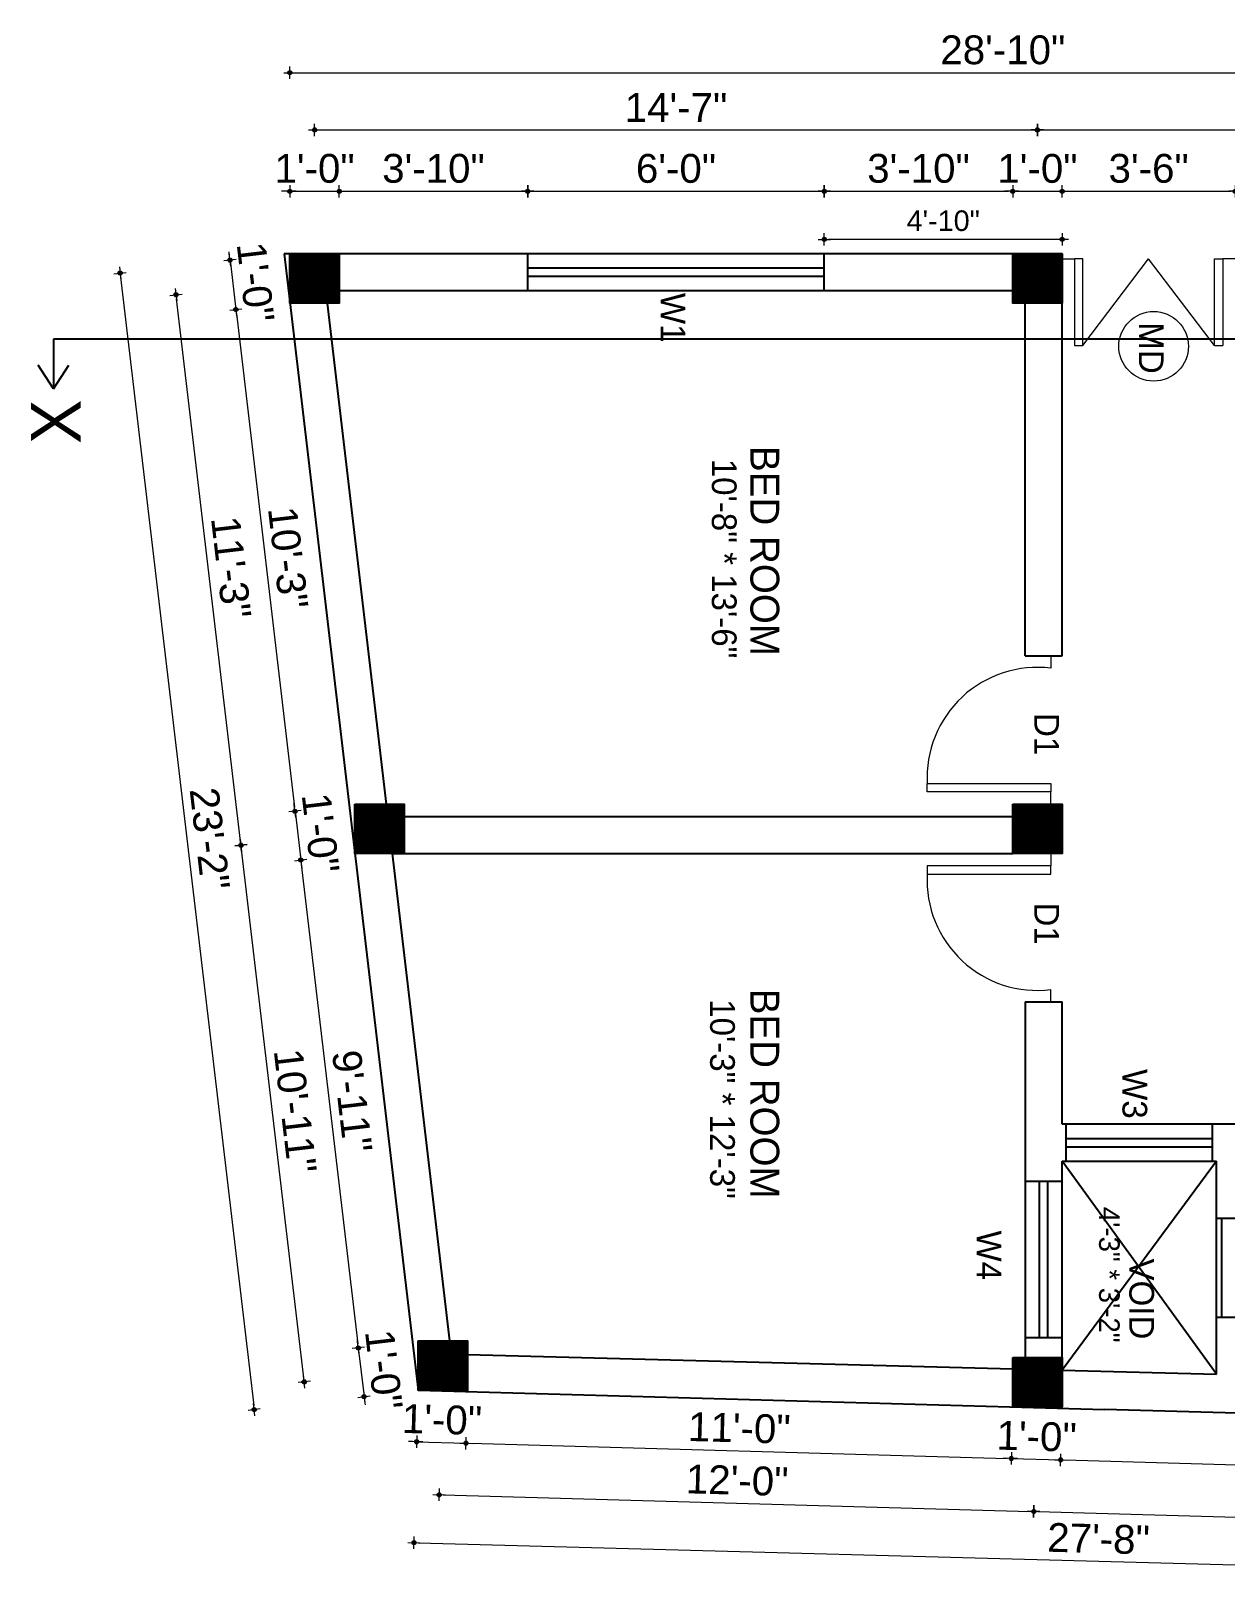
# Model space of a CAD drawing. Header units: inches. Extents: x 10143 to 33197, y -150 to 3760.
# Drawn here: x 26595.1 to 26885.2, y 1429.1 to 1806.5 of the extents above; entities that cross this region are included whole.
import ezdxf
from ezdxf.enums import TextEntityAlignment as Align

# ---------------------------------------------------------------- set-up
doc = ezdxf.new("R2010")
doc.units = ezdxf.units.IN
doc.header["$LTSCALE"] = 0.5
doc.header["$MEASUREMENT"] = 0
doc.header["$PDMODE"] = 66
for name, color, linetype, lineweight in [('0.13', 2, 'Continuous', 13), ('DW TEXT', 92, 'Continuous', 15), ('ELEVATION', 85, 'Continuous', 9), ('hatch', 9, 'Continuous', 0), ('Toilet', 7, 'Continuous', 25)]:
    doc.layers.add(name, color=color, linetype=linetype, lineweight=lineweight)
doc.styles.add('CEN', font='GOTHIC.TTF')
doc.styles.get("Standard").update_dxf_attribs({"font": 'arial.ttf'})
doc.dimstyles.new('S8', dxfattribs={"dimtxt": 5, "dimasz": 1, "dimexe": 6, "dimexo": 18, "dimgap": 1.9375, "dimtad": 1, "dimdec": 0, "dimzin": 3, "dimdsep": 46, "dimlunit": 4, "dimtxsty": 'Standard', "dimblk": 'dot 2', "dimcen": 12, "dimse1": 1, "dimse2": 1, "dimclrd": 1, "dimclre": 1, "dimclrt": 256, "dimadec": 0, "dimazin": 0, "dimtfac": 0.75, "dimtdec": 0, "dimtix": 1, "dimtmove": 1, "dimatfit": 3, "dimldrblk": 'DOT', "dimfxl": 1, "dimtolj": 1, "dimtzin": 0, "dimlwd": 9, "dimlwe": 9, "dimarcsym": 0})

# ---------------------------------------------------------------- blocks, each defined once
blk = doc.blocks.new('dot1')
at = {"layer": 'hatch'}
h = blk.add_hatch(color=256, dxfattribs=at)
edge = h.paths.add_edge_path()
edge.add_arc((0, 0), 1, 0, 360)
for p, q in [((3, 0), (-3, 0)), ((0, 3), (0, -3))]:
    blk.add_line(p, q, dxfattribs=at)
blk.add_circle((0, 0), 1, dxfattribs=at)
blk = doc.blocks.new('dot 2')
at = {"layer": 'hatch', "xscale": 0.5, "yscale": 0.5, "zscale": 0.5}
blk.add_blockref('dot1', (0, 0), dxfattribs=at)
blk = doc.blocks.new('*D1934')
at = {"layer": 'Defpoints', "color": 0, "transparency": 16777216}
for p in [(26669.94, 1767.63), (26657.94, 1752.47), (26669.94, 1752.47)]:
    blk.add_point(p, dxfattribs=at)
at = {"layer": 'Toilet', "color": 1, "lineweight": 9, "transparency": 16777216}
for p, q in [((26656.94, 1767.63), (26655.94, 1767.63)), ((26657.94, 1767.63), (26669.94, 1767.63)), ((26670.94, 1767.63), (26671.94, 1767.63))]:
    blk.add_line(p, q, dxfattribs=at)
blk.add_blockref('dot 2', (26657.94, 1767.63), dxfattribs=at)
at = {"layer": 'Toilet', "color": 1, "lineweight": 9, "transparency": 16777216, "rotation": 180}
blk.add_blockref('dot 2', (26669.94, 1767.63), dxfattribs=at)
at = {"layer": 'Toilet', "transparency": 16777216, "insert": (26663.94, 1773.14), "char_height": 7, "attachment_point": 5}
blk.add_mtext('\\A1;1\'-0"', dxfattribs=at)
blk = doc.blocks.new('_Dot')
at = {"color": 0, "linetype": 'ByBlock', "lineweight": -2}
blk.add_line((-0.5, 0), (-1, 0), dxfattribs=at)
at = {"color": 0, "linetype": 'ByBlock', "const_width": 0.5}
blk.add_lwpolyline([(-0.25, 0, 1), (0.25, 0, 1)], format="xyb", close=True, dxfattribs=at)
blk = doc.blocks.new('*D1935')
at = {"layer": 'Defpoints', "color": 0, "transparency": 16777216}
for p in [(26715.69, 1767.63), (26669.94, 1752.47), (26715.69, 1752.47)]:
    blk.add_point(p, dxfattribs=at)
at = {"layer": 'Toilet', "color": 1, "lineweight": 9, "transparency": 16777216}
blk.add_line((26670.94, 1767.63), (26714.69, 1767.63), dxfattribs=at)
at = {"layer": 'Toilet', "color": 1, "lineweight": 9, "transparency": 16777216, "rotation": 180}
blk.add_blockref('dot 2', (26669.94, 1767.63), dxfattribs=at)
at = {"layer": 'Toilet', "color": 1, "lineweight": 9, "transparency": 16777216}
blk.add_blockref('dot 2', (26715.69, 1767.63), dxfattribs=at)
at = {"layer": 'Toilet', "transparency": 16777216, "insert": (26692.81, 1773.15), "char_height": 7, "attachment_point": 5}
blk.add_mtext('\\A1;3\'-10"', dxfattribs=at)
blk = doc.blocks.new('*D1936')
at = {"layer": 'Defpoints', "color": 0, "transparency": 16777216}
for p in [(26787.69, 1767.63), (26715.69, 1752.47), (26787.69, 1752.47)]:
    blk.add_point(p, dxfattribs=at)
at = {"layer": 'Toilet', "color": 1, "lineweight": 9, "transparency": 16777216}
blk.add_line((26716.69, 1767.63), (26786.69, 1767.63), dxfattribs=at)
at = {"layer": 'Toilet', "color": 1, "lineweight": 9, "transparency": 16777216, "rotation": 180}
blk.add_blockref('dot 2', (26715.69, 1767.63), dxfattribs=at)
at = {"layer": 'Toilet', "color": 1, "lineweight": 9, "transparency": 16777216}
blk.add_blockref('dot 2', (26787.69, 1767.63), dxfattribs=at)
at = {"layer": 'Toilet', "transparency": 16777216, "insert": (26751.69, 1773.14), "char_height": 7, "attachment_point": 5}
blk.add_mtext('\\A1;6\'-0"', dxfattribs=at)
blk = doc.blocks.new('*D1937')
at = {"layer": 'Defpoints', "color": 0, "transparency": 16777216}
for p in [(26833.43, 1767.63), (26787.69, 1752.47), (26833.43, 1752.47)]:
    blk.add_point(p, dxfattribs=at)
at = {"layer": 'Toilet', "color": 1, "lineweight": 9, "transparency": 16777216}
blk.add_line((26788.69, 1767.63), (26832.43, 1767.63), dxfattribs=at)
at = {"layer": 'Toilet', "color": 1, "lineweight": 9, "transparency": 16777216, "rotation": 180}
blk.add_blockref('dot 2', (26787.69, 1767.63), dxfattribs=at)
at = {"layer": 'Toilet', "color": 1, "lineweight": 9, "transparency": 16777216}
blk.add_blockref('dot 2', (26833.43, 1767.63), dxfattribs=at)
at = {"layer": 'Toilet', "transparency": 16777216, "insert": (26810.56, 1773.15), "char_height": 7, "attachment_point": 5}
blk.add_mtext('\\A1;3\'-10"', dxfattribs=at)
blk = doc.blocks.new('*D1938')
at = {"layer": 'Defpoints', "color": 0, "transparency": 16777216}
for p in [(26845.43, 1767.63), (26833.43, 1752.47), (26845.43, 1752.47)]:
    blk.add_point(p, dxfattribs=at)
at = {"layer": 'Toilet', "color": 1, "lineweight": 9, "transparency": 16777216}
for p, q in [((26832.43, 1767.63), (26831.43, 1767.63)), ((26833.43, 1767.63), (26845.43, 1767.63)), ((26846.43, 1767.63), (26847.43, 1767.63))]:
    blk.add_line(p, q, dxfattribs=at)
blk.add_blockref('dot 2', (26833.43, 1767.63), dxfattribs=at)
at = {"layer": 'Toilet', "color": 1, "lineweight": 9, "transparency": 16777216, "rotation": 180}
blk.add_blockref('dot 2', (26845.43, 1767.63), dxfattribs=at)
at = {"layer": 'Toilet', "transparency": 16777216, "insert": (26839.43, 1773.14), "char_height": 7, "attachment_point": 5}
blk.add_mtext('\\A1;1\'-0"', dxfattribs=at)
blk = doc.blocks.new('*D1939')
at = {"layer": 'Defpoints', "color": 0, "transparency": 16777216}
for p in [(26887.43, 1767.63), (26845.43, 1752.47), (26887.43, 1752.47)]:
    blk.add_point(p, dxfattribs=at)
at = {"layer": 'Toilet', "color": 1, "lineweight": 9, "transparency": 16777216}
blk.add_line((26846.43, 1767.63), (26886.43, 1767.63), dxfattribs=at)
at = {"layer": 'Toilet', "color": 1, "lineweight": 9, "transparency": 16777216, "rotation": 180}
blk.add_blockref('dot 2', (26845.43, 1767.63), dxfattribs=at)
at = {"layer": 'Toilet', "color": 1, "lineweight": 9, "transparency": 16777216}
blk.add_blockref('dot 2', (26887.43, 1767.63), dxfattribs=at)
at = {"layer": 'Toilet', "transparency": 16777216, "insert": (26866.43, 1773.15), "char_height": 7, "attachment_point": 5}
blk.add_mtext('\\A1;3\'-6"', dxfattribs=at)
blk = doc.blocks.new('*D1943')
at = {"layer": 'Defpoints', "color": 0, "transparency": 16777216}
for p in [(26998.12, 1782.53), (26839.43, 1746.47), (26998.12, 1746.47)]:
    blk.add_point(p, dxfattribs=at)
at = {"layer": 'Toilet', "color": 1, "lineweight": 9, "transparency": 16777216}
blk.add_line((26840.43, 1782.53), (26997.12, 1782.53), dxfattribs=at)
at = {"layer": 'Toilet', "color": 1, "lineweight": 9, "transparency": 16777216, "rotation": 180}
blk.add_blockref('dot 2', (26839.43, 1782.53), dxfattribs=at)
at = {"layer": 'Toilet', "color": 1, "lineweight": 9, "transparency": 16777216}
blk.add_blockref('dot 2', (26998.12, 1782.53), dxfattribs=at)
at = {"layer": 'Toilet', "transparency": 16777216, "insert": (26918.77, 1788.04), "char_height": 7, "attachment_point": 5}
blk.add_mtext('\\A1;13\'-3"', dxfattribs=at)
blk = doc.blocks.new('*D1944')
at = {"layer": 'Defpoints', "color": 0, "transparency": 16777216}
for p in [(27004.12, 1796.41), (26657.94, 1752.47), (27004.12, 1752.47)]:
    blk.add_point(p, dxfattribs=at)
at = {"layer": 'Toilet', "color": 1, "lineweight": 9, "transparency": 16777216}
blk.add_line((26658.94, 1796.41), (27003.12, 1796.41), dxfattribs=at)
at = {"layer": 'Toilet', "color": 1, "lineweight": 9, "transparency": 16777216, "rotation": 180}
blk.add_blockref('dot 2', (26657.94, 1796.41), dxfattribs=at)
at = {"layer": 'Toilet', "color": 1, "lineweight": 9, "transparency": 16777216}
blk.add_blockref('dot 2', (27004.12, 1796.41), dxfattribs=at)
at = {"layer": 'Toilet', "transparency": 16777216, "insert": (26831.03, 1801.92), "char_height": 7, "attachment_point": 5}
blk.add_mtext('\\A1;28\'-10"', dxfattribs=at)
blk = doc.blocks.new('*D1945')
at = {"layer": 'Defpoints', "color": 0, "transparency": 16777216}
for p in [(26656.53, 1752.47), (26657.94, 1740.47), (26644.83, 1738.92)]:
    blk.add_point(p, dxfattribs=at)
at = {"layer": 'Toilet', "color": 1, "lineweight": 9, "transparency": 16777216}
for p, q in [((26643.3, 1751.91), (26643.18, 1752.91)), ((26643.41, 1750.92), (26644.83, 1738.92)), ((26644.95, 1737.93), (26645.06, 1736.93))]:
    blk.add_line(p, q, dxfattribs=at)
for p, rotation in [((26643.41, 1750.92), 276.7273510482261), ((26644.83, 1738.92), 96.72735104822605)]:
    blk.add_blockref('dot 2', p, dxfattribs=dict(at, rotation=rotation))
at = {"layer": 'Toilet', "transparency": 16777216, "insert": (26649.59, 1745.57), "char_height": 7, "attachment_point": 5, "rotation": 276.7274}
blk.add_mtext('\\A1;1\'-0"', dxfattribs=at)
blk = doc.blocks.new('*D1946')
at = {"layer": 'Defpoints', "color": 0, "transparency": 16777216}
for p in [(26657.94, 1740.47), (26659.19, 1617.13), (26673.7, 1618.84)]:
    blk.add_point(p, dxfattribs=at)
at = {"layer": 'Toilet', "color": 1, "lineweight": 9, "transparency": 16777216}
blk.add_line((26644.95, 1737.93), (26659.08, 1618.13), dxfattribs=at)
for p, rotation in [((26644.83, 1738.92), 96.7273510482646), ((26659.19, 1617.13), 276.7273510482646)]:
    blk.add_blockref('dot 2', p, dxfattribs=dict(at, rotation=rotation))
at = {"layer": 'Toilet', "transparency": 16777216, "insert": (26657.49, 1678.67), "char_height": 7, "attachment_point": 5, "rotation": 276.7274}
blk.add_mtext('\\A1;10\'-3"', dxfattribs=at)
blk = doc.blocks.new('*D1947')
at = {"layer": 'Defpoints', "color": 0, "transparency": 16777216}
for p in [(26673.7, 1618.84), (26660.59, 1605.3), (26673.7, 1606.84)]:
    blk.add_point(p, dxfattribs=at)
at = {"layer": 'Toilet', "color": 1, "lineweight": 9, "transparency": 16777216}
for p, q in [((26659.08, 1618.13), (26658.96, 1619.12)), ((26659.19, 1617.13), (26660.59, 1605.3)), ((26660.71, 1604.3), (26660.82, 1603.31))]:
    blk.add_line(p, q, dxfattribs=at)
for p, rotation in [((26659.19, 1617.13), 276.7273510482646), ((26660.59, 1605.3), 96.7273510482646)]:
    blk.add_blockref('dot 2', p, dxfattribs=dict(at, rotation=rotation))
at = {"layer": 'Toilet', "transparency": 16777216, "insert": (26665.37, 1611.86), "char_height": 7, "attachment_point": 5, "rotation": 276.7274}
blk.add_mtext('\\A1;1\'-0"', dxfattribs=at)
blk = doc.blocks.new('*D1948')
at = {"layer": 'Defpoints', "color": 0, "transparency": 16777216}
for p in [(26673.7, 1606.84), (26689.07, 1488.57), (26674.56, 1486.85)]:
    blk.add_point(p, dxfattribs=at)
at = {"layer": 'Toilet', "color": 1, "lineweight": 9, "transparency": 16777216}
blk.add_line((26660.71, 1604.3), (26674.44, 1487.85), dxfattribs=at)
for p, rotation in [((26660.59, 1605.3), 96.7273510482646), ((26674.56, 1486.85), 276.7273510482646)]:
    blk.add_blockref('dot 2', p, dxfattribs=dict(at, rotation=rotation))
at = {"layer": 'Toilet', "transparency": 16777216, "insert": (26673.05, 1546.72), "char_height": 7, "attachment_point": 5, "rotation": 276.7274}
blk.add_mtext('\\A1;9\'-11"', dxfattribs=at)
blk = doc.blocks.new('*D1949')
at = {"layer": 'Defpoints', "color": 0, "transparency": 16777216}
for p in [(26689.07, 1488.57), (26689.07, 1476.57), (26675.96, 1475.02)]:
    blk.add_point(p, dxfattribs=at)
at = {"layer": 'Toilet', "color": 1, "lineweight": 9, "transparency": 16777216}
for p, q in [((26674.44, 1487.85), (26674.33, 1488.84)), ((26674.56, 1486.85), (26675.96, 1475.02)), ((26676.07, 1474.03), (26676.19, 1473.03))]:
    blk.add_line(p, q, dxfattribs=at)
for p, rotation in [((26674.56, 1486.85), 276.7273510482646), ((26675.96, 1475.02), 96.7273510482646)]:
    blk.add_blockref('dot 2', p, dxfattribs=dict(at, rotation=rotation))
at = {"layer": 'Toilet', "transparency": 16777216, "insert": (26680.73, 1481.58), "char_height": 7, "attachment_point": 5, "rotation": 276.7274}
blk.add_mtext('\\A1;1\'-0"', dxfattribs=at)
blk = doc.blocks.new('*D1950')
at = {"layer": 'Defpoints', "color": 0, "transparency": 16777216}
for p in [(26679.7, 1612.84), (26646.06, 1608.88), (26695.07, 1482.57)]:
    blk.add_point(p, dxfattribs=at)
at = {"layer": 'Toilet', "color": 1, "lineweight": 9, "transparency": 16777216}
blk.add_line((26661.31, 1479.59), (26646.18, 1607.88), dxfattribs=at)
for p, rotation in [((26646.06, 1608.88), 96.72735104822516), ((26661.43, 1478.6), 276.7273510482252)]:
    blk.add_blockref('dot 2', p, dxfattribs=dict(at, rotation=rotation))
at = {"layer": 'Toilet', "transparency": 16777216, "insert": (26659.22, 1544.38), "char_height": 7, "attachment_point": 5, "rotation": 276.7274}
blk.add_mtext('\\A1;10\'-11"', dxfattribs=at)
blk = doc.blocks.new('*D1951')
at = {"layer": 'Defpoints', "color": 0, "transparency": 16777216}
for p in [(26663.94, 1746.47), (26630.3, 1742.5), (26679.7, 1612.84)]:
    blk.add_point(p, dxfattribs=at)
at = {"layer": 'Toilet', "color": 1, "lineweight": 9, "transparency": 16777216}
blk.add_line((26645.94, 1609.87), (26630.42, 1741.51), dxfattribs=at)
for p, rotation in [((26630.3, 1742.5), 96.72735104826455), ((26646.06, 1608.88), 276.7273510482646)]:
    blk.add_blockref('dot 2', p, dxfattribs=dict(at, rotation=rotation))
at = {"layer": 'Toilet', "transparency": 16777216, "insert": (26643.66, 1676.33), "char_height": 7, "attachment_point": 5, "rotation": 276.7274}
blk.add_mtext('\\A1;11\'-3"', dxfattribs=at)
blk = doc.blocks.new('*D1952')
at = {"layer": 'Defpoints', "color": 0, "transparency": 16777216}
for p in [(26656.53, 1752.47), (26689.07, 1476.57), (26649.27, 1471.87)]:
    blk.add_point(p, dxfattribs=at)
at = {"layer": 'Toilet', "color": 1, "lineweight": 9, "transparency": 16777216}
blk.add_line((26616.85, 1746.78), (26649.16, 1472.87), dxfattribs=at)
for p, rotation in [((26616.73, 1747.77), 96.7273510482254), ((26649.27, 1471.87), 276.7273510482254)]:
    blk.add_blockref('dot 2', p, dxfattribs=dict(at, rotation=rotation))
at = {"layer": 'Toilet', "transparency": 16777216, "insert": (26638.48, 1610.47), "char_height": 7, "attachment_point": 5, "rotation": 276.7274}
blk.add_mtext('\\A1;23\'-2"', dxfattribs=at)
blk = doc.blocks.new('*D1953')
at = {"layer": 'Defpoints', "color": 0, "transparency": 16777216}
for p in [(26695.07, 1482.57), (26839.43, 1478.52), (26838.55, 1447.14)]:
    blk.add_point(p, dxfattribs=at)
at = {"layer": 'Toilet', "color": 1, "lineweight": 9, "transparency": 16777216}
blk.add_line((26695.19, 1451.16), (26837.55, 1447.17), dxfattribs=at)
for p, rotation in [((26694.19, 1451.19), 178.3940478382747), ((26838.55, 1447.14), 358.3940478382747)]:
    blk.add_blockref('dot 2', p, dxfattribs=dict(at, rotation=rotation))
at = {"layer": 'Toilet', "transparency": 16777216, "insert": (26766.53, 1454.67), "char_height": 7, "attachment_point": 5, "rotation": 358.394}
blk.add_mtext('\\A1;12\'-0"', dxfattribs=at)
blk = doc.blocks.new('*D1954')
at = {"layer": 'Defpoints', "color": 0, "transparency": 16777216}
for p in [(26839.43, 1478.52), (27015.17, 1473.59), (27014.29, 1442.21)]:
    blk.add_point(p, dxfattribs=at)
at = {"layer": 'Toilet', "color": 1, "lineweight": 9, "transparency": 16777216}
blk.add_line((26839.55, 1447.11), (27013.29, 1442.24), dxfattribs=at)
for p, rotation in [((26838.55, 1447.14), 178.3940478382137), ((27014.29, 1442.21), 358.3940478382137)]:
    blk.add_blockref('dot 2', p, dxfattribs=dict(at, rotation=rotation))
at = {"layer": 'Toilet', "transparency": 16777216, "insert": (26926.58, 1450.18), "char_height": 7, "attachment_point": 5, "rotation": 358.394}
blk.add_mtext('\\A1;14\'-8"', dxfattribs=at)
blk = doc.blocks.new('*D1925')
at = {"layer": 'Defpoints', "color": 0, "transparency": 16777216}
for p in [(26689.07, 1476.57), (26701.07, 1476.23), (26700.72, 1463.72)]:
    blk.add_point(p, dxfattribs=at)
at = {"layer": 'Toilet', "color": 1, "lineweight": 9, "transparency": 16777216}
for p, q in [((26687.72, 1464.09), (26686.72, 1464.11)), ((26688.72, 1464.06), (26700.72, 1463.72)), ((26701.72, 1463.69), (26702.72, 1463.66))]:
    blk.add_line(p, q, dxfattribs=at)
for p, rotation in [((26688.72, 1464.06), 358.3940478382726), ((26700.72, 1463.72), 178.3940478382726)]:
    blk.add_blockref('dot 2', p, dxfattribs=dict(at, rotation=rotation))
at = {"layer": 'Toilet', "transparency": 16777216, "insert": (26694.87, 1469.4), "char_height": 7, "attachment_point": 5, "rotation": 358.394}
blk.add_mtext('\\A1;1\'-0"', dxfattribs=at)
blk = doc.blocks.new('*D1955')
at = {"layer": 'Defpoints', "color": 0, "transparency": 16777216}
for p in [(26701.07, 1476.23), (26833.43, 1472.52), (26833.08, 1460.01)]:
    blk.add_point(p, dxfattribs=at)
at = {"layer": 'Toilet', "color": 1, "lineweight": 9, "transparency": 16777216}
blk.add_line((26701.72, 1463.69), (26832.08, 1460.04), dxfattribs=at)
for p, rotation in [((26700.72, 1463.72), 178.3940478382137), ((26833.08, 1460.01), 358.3940478382137)]:
    blk.add_blockref('dot 2', p, dxfattribs=dict(at, rotation=rotation))
at = {"layer": 'Toilet', "transparency": 16777216, "insert": (26767.06, 1467.37), "char_height": 7, "attachment_point": 5, "rotation": 358.394}
blk.add_mtext('\\A1;11\'-0"', dxfattribs=at)
blk = doc.blocks.new('*D1956')
at = {"layer": 'Defpoints', "color": 0, "transparency": 16777216}
for p in [(26833.43, 1472.52), (26845.43, 1472.52), (26845.07, 1459.67)]:
    blk.add_point(p, dxfattribs=at)
at = {"layer": 'Toilet', "color": 1, "lineweight": 9, "transparency": 16777216}
for p, q in [((26832.08, 1460.04), (26831.08, 1460.07)), ((26833.08, 1460.01), (26845.07, 1459.67)), ((26846.07, 1459.65), (26847.07, 1459.62))]:
    blk.add_line(p, q, dxfattribs=at)
for p, rotation in [((26833.08, 1460.01), 358.3940478382137), ((26845.07, 1459.67), 178.3940478382137)]:
    blk.add_blockref('dot 2', p, dxfattribs=dict(at, rotation=rotation))
at = {"layer": 'Toilet', "transparency": 16777216, "insert": (26839.23, 1465.35), "char_height": 7, "attachment_point": 5, "rotation": 358.394}
blk.add_mtext('\\A1;1\'-0"', dxfattribs=at)
blk = doc.blocks.new('*D1957')
at = {"layer": 'Defpoints', "color": 0, "transparency": 16777216}
for p in [(26845.43, 1472.52), (27009.17, 1467.59), (27008.82, 1455.08)]:
    blk.add_point(p, dxfattribs=at)
at = {"layer": 'Toilet', "color": 1, "lineweight": 9, "transparency": 16777216}
blk.add_line((26846.07, 1459.65), (27007.82, 1455.11), dxfattribs=at)
for p, rotation in [((26845.07, 1459.67), 178.3940478382137), ((27008.82, 1455.08), 358.3940478382137)]:
    blk.add_blockref('dot 2', p, dxfattribs=dict(at, rotation=rotation))
at = {"layer": 'Toilet', "transparency": 16777216, "insert": (26927.1, 1462.89), "char_height": 7, "attachment_point": 5, "rotation": 358.394}
blk.add_mtext('\\A1;13\'-8"', dxfattribs=at)
blk = doc.blocks.new('*D1924')
at = {"layer": 'Defpoints', "color": 0, "transparency": 16777216}
for p in [(26787.69, 1755.96), (26787.69, 1752.47), (26845.43, 1752.47)]:
    blk.add_point(p, dxfattribs=at)
at = {"layer": 'Toilet', "color": 1, "lineweight": 9, "transparency": 16777216}
blk.add_line((26844.43, 1755.96), (26788.69, 1755.96), dxfattribs=at)
at = {"layer": 'Toilet', "color": 1, "lineweight": 9, "transparency": 16777216, "rotation": 180}
blk.add_blockref('dot 2', (26787.69, 1755.96), dxfattribs=at)
at = {"layer": 'Toilet', "color": 1, "lineweight": 9, "transparency": 16777216}
blk.add_blockref('dot 2', (26845.43, 1755.96), dxfattribs=at)
at = {"layer": 'Toilet', "transparency": 16777216, "insert": (26816.56, 1760.45), "char_height": 5, "attachment_point": 5}
blk.add_mtext('\\A1;4\'-10"', dxfattribs=at)

msp = doc.modelspace()

# ---------------------------------------------------------------- hatches: boundary and pattern name
at = {"layer": 'Toilet'}
h = msp.add_hatch(dxfattribs=at)
h.set_pattern_fill('ANSI31', color=256, angle=360)
h.set_pattern_definition([(45, (23271.79824, 1493.61772), (-0.0883883476, 0.0883883476), [])])
h.paths.add_polyline_path([(26657.94, 1740.47), (26669.94, 1740.47), (26669.94, 1752.47), (26657.94, 1752.47)])
h.paths.add_polyline_path([(26833.43, 1752.47), (26833.43, 1740.47), (26845.43, 1740.47), (26845.43, 1752.47)])
h.paths.add_polyline_path([(26992.12, 1740.47), (27004.12, 1740.47), (27004.12, 1752.47), (26992.12, 1752.47)])
h.paths.add_polyline_path([(27000.47, 1606.84), (27012.47, 1606.84), (27012.47, 1618.84), (27000.47, 1618.84)])
h.paths.add_polyline_path([(26845.43, 1484.52), (26833.43, 1484.52), (26833.43, 1472.52), (26845.43, 1472.52)])
h.paths.add_polyline_path([(26689.07, 1488.57), (26689.07, 1476.57), (26701.07, 1476.57), (26701.07, 1488.57)])
h.paths.add_polyline_path([(26685.7, 1606.84), (26685.7, 1618.84), (26673.7, 1618.84), (26673.7, 1606.84)])
h.paths.add_polyline_path([(26833.43, 1606.84), (26845.43, 1606.84), (26845.43, 1618.84), (26833.43, 1618.84)])

# ---------------------------------------------------------------- linework, layer by layer
at = {"layer": '0.13', "color": 0, "ltscale": 0.5}
for p, q in [((26845.43, 1748.47), (26845.43, 1752.47)), ((26845.43, 1654.84), (26836.68, 1654.84)), ((26845.43, 1618.84), (26841.43, 1618.84)), ((26845.43, 1606.84), (26841.43, 1606.84)), ((26845.43, 1570.84), (26836.68, 1570.84))]:
    msp.add_line(p, q, dxfattribs=at)
at = {"layer": 'ELEVATION', "color": 146, "ltscale": 0.25, "true_color": 0x105689}
for p, q in [((26845.43, 1751.22), (26848.43, 1751.22)), ((26848.43, 1751.22), (26848.43, 1730.22)), ((26850.43, 1751.22), (26848.43, 1751.22)), ((26850.43, 1730.22), (26850.43, 1751.22)), ((26850.43, 1730.22), (26866.43, 1751.22)), ((26882.43, 1730.22), (26866.43, 1751.22)), ((26882.43, 1730.22), (26882.43, 1751.22)), ((26882.43, 1751.22), (26884.43, 1751.22)), ((26887.43, 1751.22), (26884.43, 1751.22)), ((26884.43, 1751.22), (26884.43, 1730.22)), ((26848.43, 1730.22), (26850.43, 1730.22)), ((26882.43, 1730.22), (26884.43, 1730.22)), ((26842.68, 1654.84), (26842.68, 1651.84)), ((26812.68, 1621.84), (26812.68, 1623.84)), ((26812.68, 1623.84), (26842.68, 1623.84)), ((26842.68, 1623.84), (26842.68, 1621.84)), ((26842.68, 1621.84), (26812.68, 1621.84)), ((26842.68, 1618.84), (26842.68, 1621.84)), ((26842.68, 1606.84), (26842.68, 1603.84)), ((26842.68, 1603.84), (26812.68, 1603.84)), ((26812.68, 1603.84), (26812.68, 1601.84)), ((26812.68, 1601.84), (26842.68, 1601.84)), ((26842.68, 1601.84), (26842.68, 1603.84)), ((26842.68, 1570.84), (26842.68, 1573.84))]:
    msp.add_line(p, q, dxfattribs=at)
at = {"layer": 'ELEVATION'}
msp.add_circle((26867.64, 1729.99), 8.46, dxfattribs=at)
at = {"layer": 'ELEVATION', "color": 146, "ltscale": 0.25, "true_color": 0x105689}
for centre, start, end in [((26839.39, 1625.3), 82.938, 183.1121), ((26839.39, 1600.39), 176.8879, 277.062)]:
    msp.add_arc(centre, 26.75, start, end, dxfattribs=at)
at = {"layer": 'Toilet'}
for p, q in [((26845.43, 1752.47), (26656.53, 1752.47)), ((26656.53, 1752.47), (26689.07, 1476.57)), ((26715.69, 1743.47), (26715.69, 1752.47)), ((26787.69, 1743.47), (26787.69, 1752.47)), ((26787.69, 1748.97), (26715.69, 1748.97)), ((26787.69, 1746.97), (26715.69, 1746.97)), ((26667, 1740.47), (26681.35, 1618.84)), ((26833.43, 1743.47), (26669.94, 1743.47)), ((26836.43, 1654.84), (26836.43, 1740.47)), ((26845.43, 1654.84), (26845.43, 1740.47)), ((27059.6, 1731.71), (26600.56, 1731.71)), ((26600.56, 1731.71), (26600.56, 1719.71)), ((26600.56, 1719.71), (26596.86, 1725.38)), ((26600.56, 1719.71), (26604.26, 1725.38)), ((26836.43, 1654.84), (26845.43, 1654.84)), ((26685.7, 1615.84), (26833.43, 1615.84)), ((26682.59, 1606.84), (26833.43, 1606.84)), ((26682.77, 1606.84), (26696.72, 1488.57)), ((26836.43, 1570.84), (26836.43, 1484.52)), ((26836.43, 1570.84), (26845.43, 1570.84)), ((26845.43, 1541.17), (26845.43, 1570.84)), ((26887.43, 1541.17), (26845.43, 1541.17)), ((26846.43, 1532.17), (26846.43, 1541.17)), ((26881.93, 1532.17), (26881.93, 1541.17)), ((26846.43, 1537.67), (26881.93, 1537.67)), ((26846.43, 1535.67), (26881.93, 1535.67)), ((26845.43, 1484.52), (26845.43, 1532.17)), ((26882.93, 1480.5), (26845.43, 1532.17)), ((26882.93, 1532.17), (26845.43, 1481.47)), ((26845.43, 1532.17), (26882.93, 1532.17)), ((26882.93, 1480.5), (26882.93, 1532.17)), ((26836.43, 1527.35), (26845.43, 1527.35)), ((26839.93, 1489.35), (26839.93, 1527.35)), ((26841.93, 1489.35), (26841.93, 1527.35)), ((26882.93, 1518.34), (26887.43, 1518.34)), ((26884.18, 1494.34), (26884.18, 1518.34)), ((26882.93, 1494.34), (26887.43, 1494.34)), ((26836.43, 1489.35), (26845.43, 1489.35)), ((26701.07, 1485.24), (26833.43, 1481.79)), ((26701.07, 1485.24), (26701.07, 1476.23)), ((26845.43, 1481.47), (26882.93, 1480.5)), ((26689.07, 1476.57), (26855.71, 1471.89)), ((26854.43, 1471.93), (26854.43, 1471.93)), ((26915.71, 1470.21), (26855.71, 1471.89))]:
    msp.add_line(p, q, dxfattribs=at)
for points in [[(26657.94, 1752.47), (26669.94, 1752.47), (26669.94, 1740.47), (26657.94, 1740.47)], [(26833.43, 1752.47), (26845.43, 1752.47), (26845.43, 1740.47), (26833.43, 1740.47)], [(26673.7, 1618.84), (26685.7, 1618.84), (26685.7, 1606.84), (26673.7, 1606.84)], [(26833.43, 1618.84), (26845.43, 1618.84), (26845.43, 1606.84), (26833.43, 1606.84)], [(26689.07, 1488.57), (26701.07, 1488.57), (26701.07, 1476.57), (26689.07, 1476.57)], [(26833.43, 1484.52), (26845.43, 1484.52), (26845.43, 1472.52), (26833.43, 1472.52)]]:
    msp.add_lwpolyline(points, close=True, dxfattribs=at)

# ---------------------------------------------------------------- texts
at = {"layer": 'DW TEXT', "ltscale": 0.13, "style": 'CEN'}
for s, height, rotation, p in [('W1', 6, 270, (26750.96, 1736.94)), ('MD', 6, 270, (26867.06, 1729.58)), ('X', 12, 90, (26601.12, 1711.67)), ('BED ROOM', 7, 270, (26773.25, 1680.31)), ('10\'-8" * 13\'-6"', 6, 270, (26763.39, 1678.47)), ('D1', 6, 270, (26841.68, 1635.84)), ('D1', 6, 270, (26841.68, 1589.84)), ('10\'-3" * 12\'-3"', 6, 270, (26762.97, 1547.27)), ('BED ROOM', 7, 270, (26773.25, 1548.57)), ('W3', 6, 270, (26863.07, 1548.51)), ('4\'-3" * 3\'-2"', 5, 270, (26856.89, 1504.62)), ('W4', 6, 270, (26827.7, 1509.33)), ('VOID', 6, 270, (26864.74, 1498.74))]:
    msp.add_text(s, height=height, rotation=rotation, dxfattribs=at).set_placement(p, align=Align.MIDDLE_CENTER)

# ---------------------------------------------------------------- dimensions: what is measured, and where the dimension line sits
at = {"layer": 'Toilet'}
for base, p1, p2, override, picture, middle in [((27004.12, 1796.41), (26657.94, 1752.47), (27004.12, 1752.47), {"dimtxt": 7, "dimfxl": 2, "dimfxlon": 1, "dimarcsym": 1}, '*D1944', (26831.03, 1801.92)), ((26998.12, 1782.53), (26839.43, 1746.47), (26998.12, 1746.47), {"dimtxt": 7, "dimfxl": 2, "dimfxlon": 1, "dimarcsym": 1}, '*D1943', (26918.77, 1788.04)), ((26669.94, 1767.63), (26657.94, 1752.47), (26669.94, 1752.47), {"dimtxt": 7, "dimfxl": 2, "dimfxlon": 1, "dimarcsym": 1}, '*D1934', (26663.94, 1773.14)), ((26715.69, 1767.63), (26669.94, 1752.47), (26715.69, 1752.47), {"dimtxt": 7, "dimfxl": 2, "dimfxlon": 1, "dimarcsym": 1}, '*D1935', (26692.81, 1773.15)), ((26787.69, 1767.63), (26715.69, 1752.47), (26787.69, 1752.47), {"dimtxt": 7, "dimfxl": 2, "dimfxlon": 1, "dimarcsym": 1}, '*D1936', (26751.69, 1773.14)), ((26833.43, 1767.63), (26787.69, 1752.47), (26833.43, 1752.47), {"dimtxt": 7, "dimfxl": 2, "dimfxlon": 1, "dimarcsym": 1}, '*D1937', (26810.56, 1773.15)), ((26845.43, 1767.63), (26833.43, 1752.47), (26845.43, 1752.47), {"dimtxt": 7, "dimfxl": 2, "dimfxlon": 1, "dimarcsym": 1}, '*D1938', (26839.43, 1773.14)), ((26887.43, 1767.63), (26845.43, 1752.47), (26887.43, 1752.47), {"dimtxt": 7, "dimfxl": 2, "dimfxlon": 1, "dimarcsym": 1}, '*D1939', (26866.43, 1773.15)), ((26787.69, 1755.96), (26845.43, 1752.47), (26787.69, 1752.47), {"dimfxl": 2, "dimfxlon": 1, "dimarcsym": 1}, '*D1924', (26816.56, 1760.45))]:
    dim = msp.add_linear_dim(base=base, p1=p1, p2=p2, dimstyle='S8', override=override, dxfattribs=at)
    dim.commit()
    dim.dimension.update_dxf_attribs({"geometry": picture, "text_midpoint": middle})
msp.add_linear_dim(base=(26839.43, 1782.53), p1=(26663.94, 1746.47), p2=(26839.43, 1746.47), dimstyle='S8', override={"dimtxt": 7, "dimfxl": 2, "dimfxlon": 1, "dimarcsym": 1}, dxfattribs=at).render()
for p1, p2, distance, picture, middle in [((26656.53, 1752.47), (26657.94, 1740.47), -13.2, '*D1945', (26649.59, 1745.57)), ((26656.53, 1752.47), (26689.07, 1476.57), -40.07, '*D1952', (26638.48, 1610.47)), ((26695.07, 1482.57), (26679.7, 1612.84), 33.88, '*D1950', (26659.22, 1544.38)), ((26695.07, 1482.57), (26839.43, 1478.52), -31.39, '*D1953', (26766.53, 1454.67)), ((26689.07, 1476.57), (26701.07, 1476.23), -12.51, '*D1925', (26694.87, 1469.4))]:
    dim = msp.add_aligned_dim(p1=p1, p2=p2, distance=distance, dimstyle='S8', override={"dimtxt": 7, "dimfxl": 2, "dimfxlon": 1, "dimarcsym": 1}, dxfattribs=at)
    dim.commit()
    dim.dimension.update_dxf_attribs({"geometry": picture, "text_midpoint": middle})
for base, p1, p2, angle, picture, middle in [((26630.3, 1742.5), (26679.7, 1612.84), (26663.94, 1746.47), 276.7274, '*D1951', (26643.66, 1676.33)), ((26659.19, 1617.13), (26657.94, 1740.47), (26673.7, 1618.84), 96.7274, '*D1946', (26657.49, 1678.67)), ((26660.59, 1605.3), (26673.7, 1618.84), (26673.7, 1606.84), 96.7274, '*D1947', (26665.37, 1611.86)), ((26674.56, 1486.85), (26673.7, 1606.84), (26689.07, 1488.57), 96.7274, '*D1948', (26673.05, 1546.72)), ((26675.96, 1475.02), (26689.07, 1488.57), (26689.07, 1476.57), 96.7274, '*D1949', (26680.73, 1481.58)), ((26833.08, 1460.01), (26701.07, 1476.23), (26833.43, 1472.52), 178.394, '*D1955', (26767.06, 1467.37)), ((27014.29, 1442.21), (26839.43, 1478.52), (27015.17, 1473.59), 178.394, '*D1954', (26926.58, 1450.18)), ((26845.07, 1459.67), (26833.43, 1472.52), (26845.43, 1472.52), 178.394, '*D1956', (26839.23, 1465.35)), ((27008.82, 1455.08), (26845.43, 1472.52), (27009.17, 1467.59), 178.394, '*D1957', (26927.1, 1462.89))]:
    dim = msp.add_linear_dim(base=base, p1=p1, p2=p2, angle=angle, dimstyle='S8', override={"dimtxt": 7, "dimfxl": 2, "dimfxlon": 1, "dimarcsym": 1}, dxfattribs=at)
    dim.commit()
    dim.dimension.update_dxf_attribs({"geometry": picture, "text_midpoint": middle})
msp.add_aligned_dim(p1=(26689.07, 1476.57), p2=(27021.17, 1467.59), distance=-37.03, dimstyle='S8', override={"dimtxt": 7, "dimfxl": 2, "dimfxlon": 1, "dimarcsym": 1}, dxfattribs=at).render()

doc.saveas('drawing.dxf')
